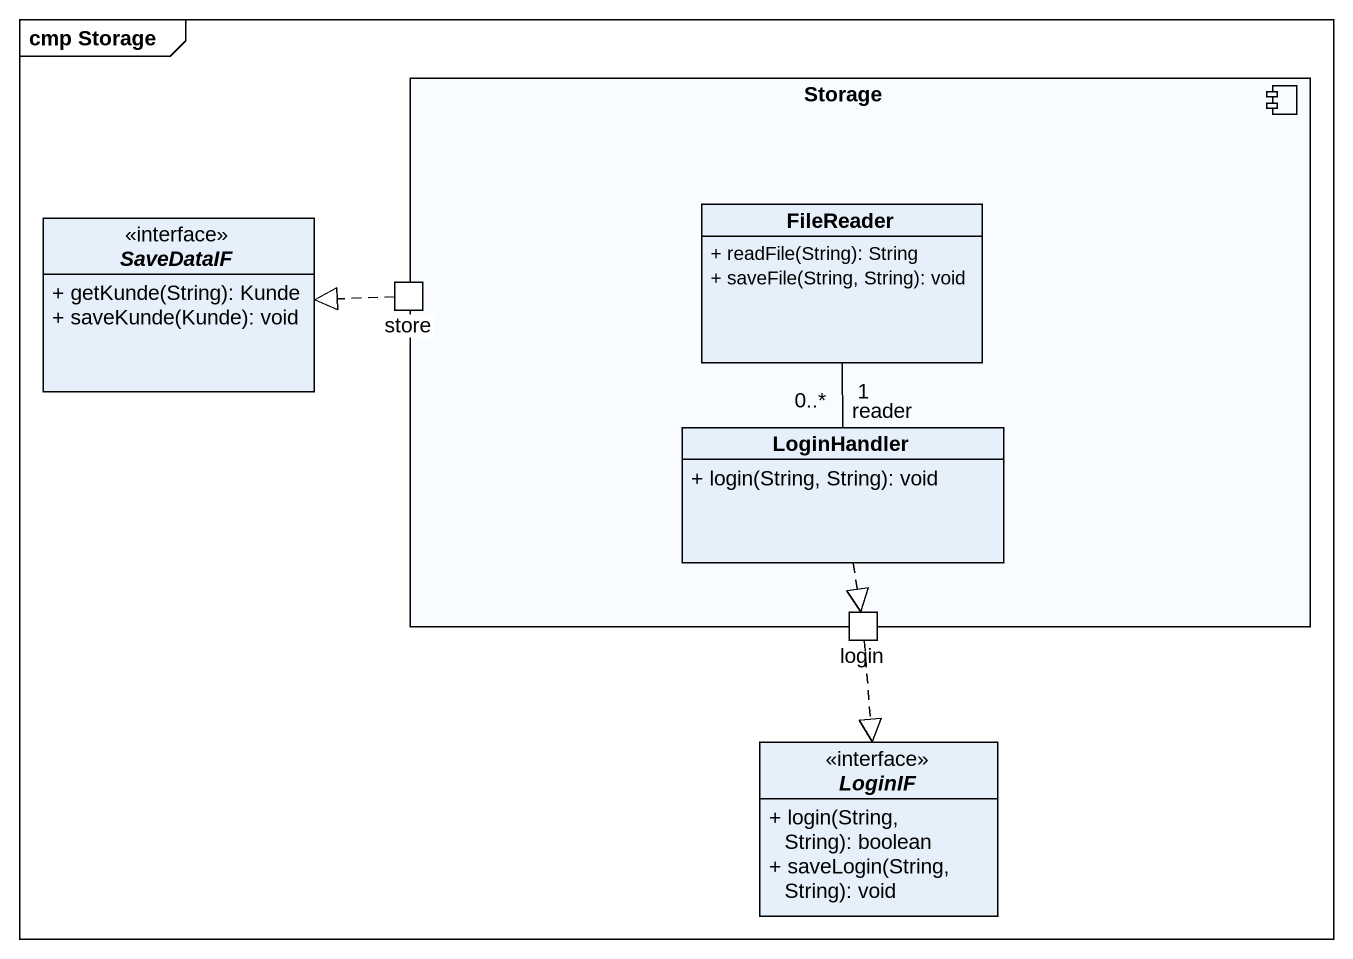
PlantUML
@startuml
mainframe cmp Storage
allowmixing
hide circle
hide empty members
skinparam classAttributeIconSize 0
component "Storage" as Storage_ {
  port store
  class FileReader {
    + readFile(String): String
    + saveFile(String, String): void
  }
  class LoginHandler {
    + login(String, String): void
  }
  port login
}
interface SaveDataIF {
  + getKunde(String): Kunde
  + saveKunde(Kunde): void
}
interface LoginIF {
  + login(String, String): boolean
  + saveLogin(String, String): void
}
store .left.|> SaveDataIF
FileReader "1" -- "0..*" LoginHandler : reader
LoginHandler ..|> login
login ..|> LoginIF
@enduml
